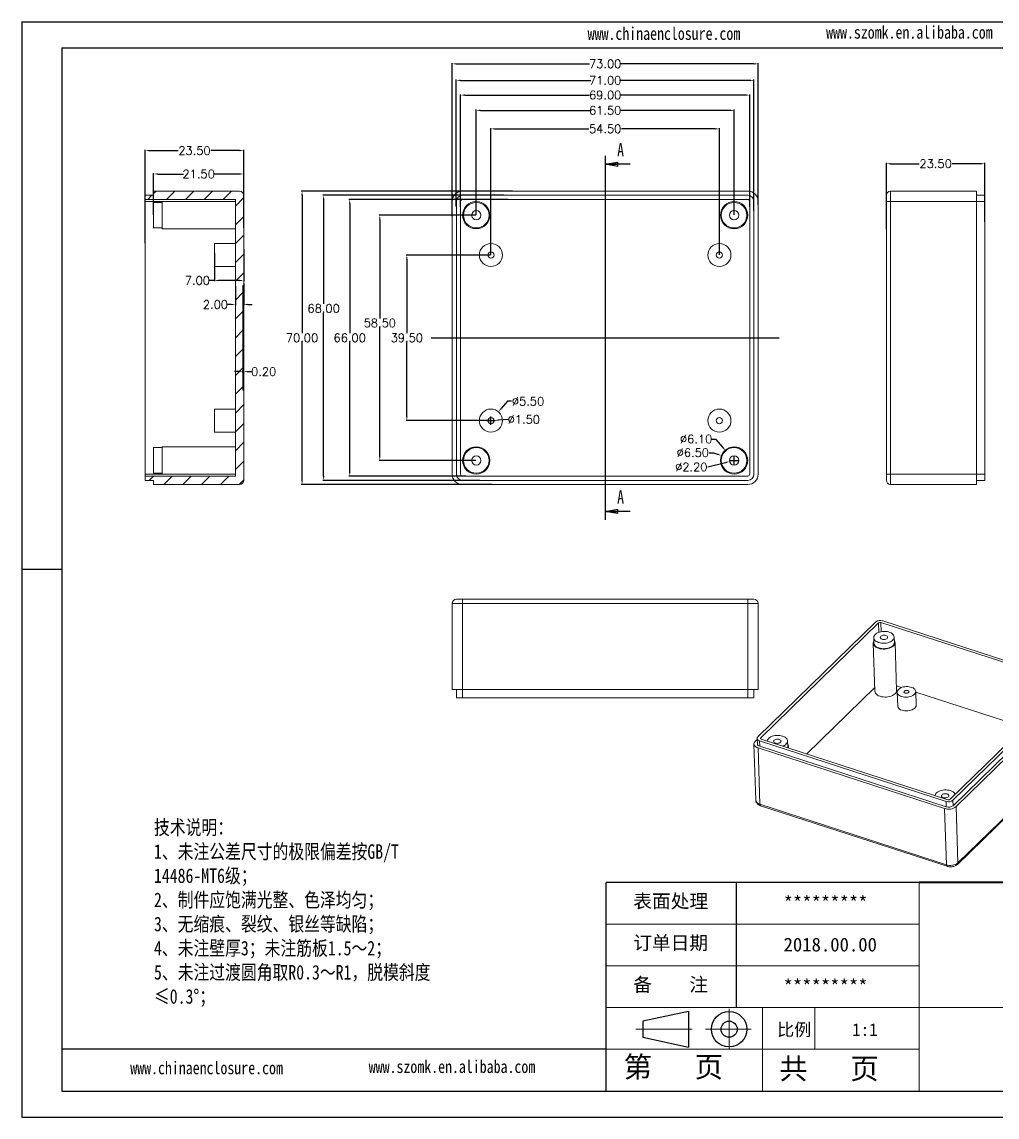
# Model space of a CAD drawing. Header units: inches. Extents: x 3379 to 4150, y 1114 to 1376.
# Drawn here: x 3379.1 to 3611.7, y 1114.4 to 1375.7 of the extents above; entities that cross this region are included whole.
import ezdxf

# ---------------------------------------------------------------- set-up
doc = ezdxf.new("R2010")
doc.units = ezdxf.units.IN
doc.header["$LTSCALE"] = 15
doc.linetypes.add('CENTER2', pattern=[28.575, 19.05, -3.175, 3.175, -3.175])
doc.linetypes.add('PHANTOM', pattern=[12.7, 6.35, -1.27, 1.27, -1.27, 1.27, -1.27])
doc.layers.add('文字', color=81, linetype='Continuous')
for name, color, linetype, lineweight in [('粗实线', 7, 'Continuous', 30), ('细实线', 3, 'Continuous', 9), ('细点划线', 2, 'CENTER2', 9)]:
    doc.layers.add(name, color=color, linetype=linetype, lineweight=lineweight)
doc.styles.add('SLDTEXTSTYLE0', font='TXT', dxfattribs={"width": 0.75})
doc.styles.get("Standard").update_dxf_attribs({"font": 'txt', "bigfont": 'gbcbig.shx'})
doc.styles.add('宋体', font='', dxfattribs={"width": 0.8, "height": 3.5})
doc.styles.get('宋体').set_extended_font_data('SimSun')
doc.dimstyles.new('2.5', dxfattribs={"dimtxt": 2, "dimasz": 1, "dimexe": 0.18, "dimexo": 0.0625, "dimgap": 0.09, "dimtad": 0, "dimtih": 1, "dimtoh": 1, "dimzin": 0, "dimdsep": 46, "dimtxsty": 'Standard', "dimcen": 1, "dimadec": 0, "dimazin": 2, "dimtfac": 1, "dimtofl": 0, "dimtmove": 0, "dimatfit": 3, "dimfxl": 1, "dimtolj": 1, "dimtzin": 0, "dimarcsym": 0})

# ---------------------------------------------------------------- blocks, each defined once
blk = doc.blocks.new('_CLOSED')
at = {"color": 0, "linetype": 'ByBlock', "lineweight": -2}
for p, q in [((-1, 0.166667), (0, 0)), ((-1, 0.166667), (-1, -0.166667)), ((0, 0), (-1, -0.166667)), ((0, 0), (-1, 0))]:
    blk.add_line(p, q, dxfattribs=at)
blk = doc.blocks.new('*D380')
at = {"color": 0, "lineweight": -2}
for p, q in [((3490.93, 1320.11), (3490.93, 1350.33)), ((3491.93, 1350.15), (3514.26, 1350.15)), ((3544.43, 1350.15), (3522.11, 1350.15)), ((3545.43, 1320.11), (3545.43, 1350.33))]:
    blk.add_line(p, q, dxfattribs=at)
at = {"color": 0}
for points in [[(3491.93, 1350.31), (3491.93, 1349.98), (3490.93, 1350.15)], [(3544.43, 1350.31), (3544.43, 1349.98), (3545.43, 1350.15)]]:
    blk.add_solid(points, dxfattribs=at)
at = {"layer": 'Defpoints', "color": 0}
for p in [(3545.43, 1350.15), (3490.93, 1320.05), (3545.43, 1320.05)]:
    blk.add_point(p, dxfattribs=at)
at = {"color": 0, "insert": (3518.18, 1350.15), "char_height": 2, "attachment_point": 5}
blk.add_mtext('\\A1;54.50', dxfattribs=at)
blk = doc.blocks.new('*D381')
at = {"color": 0, "lineweight": -2}
for p, q in [((3487.43, 1329.61), (3487.43, 1354.74)), ((3488.43, 1354.56), (3514.59, 1354.56)), ((3547.93, 1354.56), (3521.77, 1354.56)), ((3548.93, 1329.61), (3548.93, 1354.74))]:
    blk.add_line(p, q, dxfattribs=at)
at = {"color": 0}
for points in [[(3488.43, 1354.73), (3488.43, 1354.4), (3487.43, 1354.56)], [(3547.93, 1354.73), (3547.93, 1354.4), (3548.93, 1354.56)]]:
    blk.add_solid(points, dxfattribs=at)
at = {"layer": 'Defpoints', "color": 0}
for p in [(3487.43, 1354.56), (3487.43, 1329.55), (3548.93, 1329.55)]:
    blk.add_point(p, dxfattribs=at)
at = {"color": 0, "insert": (3518.18, 1354.56), "char_height": 2, "attachment_point": 5}
blk.add_mtext('\\A1;61.50', dxfattribs=at)
blk = doc.blocks.new('*D382')
at = {"color": 0, "lineweight": -2}
for p, q in [((3483.68, 1331.53), (3483.68, 1358.38)), ((3484.68, 1358.2), (3514.43, 1358.2)), ((3551.68, 1358.2), (3521.94, 1358.2)), ((3552.68, 1331.53), (3552.68, 1358.38))]:
    blk.add_line(p, q, dxfattribs=at)
at = {"color": 0}
for points in [[(3484.68, 1358.37), (3484.68, 1358.04), (3483.68, 1358.2)], [(3551.68, 1358.37), (3551.68, 1358.04), (3552.68, 1358.2)]]:
    blk.add_solid(points, dxfattribs=at)
at = {"layer": 'Defpoints', "color": 0}
for p in [(3552.68, 1358.2), (3483.68, 1331.47), (3552.68, 1331.47)]:
    blk.add_point(p, dxfattribs=at)
at = {"color": 0, "insert": (3518.18, 1358.2), "char_height": 2, "attachment_point": 5}
blk.add_mtext('\\A1;69.00', dxfattribs=at)
blk = doc.blocks.new('*D383')
at = {"color": 0, "lineweight": -2}
for p, q in [((3482.68, 1331.61), (3482.68, 1361.9)), ((3483.68, 1361.72), (3514.76, 1361.72)), ((3552.68, 1361.72), (3521.61, 1361.72)), ((3553.68, 1330.58), (3553.68, 1361.9))]:
    blk.add_line(p, q, dxfattribs=at)
at = {"color": 0}
for points in [[(3483.68, 1361.89), (3483.68, 1361.56), (3482.68, 1361.72)], [(3552.68, 1361.89), (3552.68, 1361.56), (3553.68, 1361.72)]]:
    blk.add_solid(points, dxfattribs=at)
at = {"layer": 'Defpoints', "color": 0}
for p in [(3553.68, 1361.72), (3482.68, 1331.54), (3553.68, 1330.51)]:
    blk.add_point(p, dxfattribs=at)
at = {"color": 0, "insert": (3518.18, 1361.72), "char_height": 2, "attachment_point": 5}
blk.add_mtext('\\A1;71.00', dxfattribs=at)
blk = doc.blocks.new('*D384')
at = {"color": 0, "lineweight": -2}
for p, q in [((3481.68, 1329.34), (3481.68, 1365.84)), ((3482.68, 1365.66), (3514.43, 1365.66)), ((3553.68, 1365.66), (3521.94, 1365.66)), ((3554.68, 1332.06), (3554.68, 1365.84))]:
    blk.add_line(p, q, dxfattribs=at)
at = {"color": 0}
for points in [[(3482.68, 1365.82), (3482.68, 1365.49), (3481.68, 1365.66)], [(3553.68, 1365.82), (3553.68, 1365.49), (3554.68, 1365.66)]]:
    blk.add_solid(points, dxfattribs=at)
at = {"layer": 'Defpoints', "color": 0}
for p in [(3481.68, 1365.66), (3554.68, 1332), (3481.68, 1329.28)]:
    blk.add_point(p, dxfattribs=at)
at = {"color": 0, "insert": (3518.18, 1365.66), "char_height": 2, "attachment_point": 5}
blk.add_mtext('\\A1;73.00', dxfattribs=at)
blk = doc.blocks.new('*D385')
at = {"color": 0, "lineweight": -2}
for p, q in [((3490.87, 1320.05), (3470.69, 1320.05)), ((3470.87, 1319.05), (3470.87, 1301.39)), ((3470.87, 1281.55), (3470.87, 1299.21)), ((3490.87, 1280.55), (3470.69, 1280.55))]:
    blk.add_line(p, q, dxfattribs=at)
at = {"color": 0}
for points in [[(3470.7, 1319.05), (3471.04, 1319.05), (3470.87, 1320.05)], [(3470.7, 1281.55), (3471.04, 1281.55), (3470.87, 1280.55)]]:
    blk.add_solid(points, dxfattribs=at)
at = {"layer": 'Defpoints', "color": 0}
for p in [(3470.87, 1320.05), (3490.93, 1320.05), (3490.93, 1280.55)]:
    blk.add_point(p, dxfattribs=at)
at = {"color": 0, "insert": (3470.87, 1300.3), "char_height": 2, "attachment_point": 5}
blk.add_mtext('\\A1;39.50', dxfattribs=at)
blk = doc.blocks.new('*D386')
at = {"color": 0, "lineweight": -2}
for p, q in [((3487.37, 1329.55), (3464.25, 1329.55)), ((3464.43, 1328.55), (3464.43, 1304.94)), ((3464.43, 1272.05), (3464.43, 1302.76)), ((3487.37, 1271.05), (3464.25, 1271.05))]:
    blk.add_line(p, q, dxfattribs=at)
at = {"color": 0}
for points in [[(3464.26, 1328.55), (3464.6, 1328.55), (3464.43, 1329.55)], [(3464.26, 1272.05), (3464.6, 1272.05), (3464.43, 1271.05)]]:
    blk.add_solid(points, dxfattribs=at)
at = {"layer": 'Defpoints', "color": 0}
for p in [(3487.43, 1329.55), (3464.43, 1271.05), (3487.43, 1271.05)]:
    blk.add_point(p, dxfattribs=at)
at = {"color": 0, "insert": (3464.43, 1303.85), "char_height": 2, "attachment_point": 5}
blk.add_mtext('\\A1;58.50', dxfattribs=at)
blk = doc.blocks.new('*D387')
at = {"color": 0, "lineweight": -2}
for p, q in [((3495.01, 1333.3), (3457.07, 1333.3)), ((3457.25, 1332.3), (3457.25, 1301.39)), ((3457.25, 1268.3), (3457.25, 1299.21)), ((3484.94, 1267.3), (3457.07, 1267.3))]:
    blk.add_line(p, q, dxfattribs=at)
at = {"color": 0}
for points in [[(3457.08, 1332.3), (3457.41, 1332.3), (3457.25, 1333.3)], [(3457.08, 1268.3), (3457.41, 1268.3), (3457.25, 1267.3)]]:
    blk.add_solid(points, dxfattribs=at)
at = {"layer": 'Defpoints', "color": 0}
for p in [(3495.07, 1333.3), (3457.25, 1267.3), (3485, 1267.3)]:
    blk.add_point(p, dxfattribs=at)
at = {"color": 0, "insert": (3457.25, 1300.3), "char_height": 2, "attachment_point": 5}
blk.add_mtext('\\A1;66.00', dxfattribs=at)
blk = doc.blocks.new('*D388')
at = {"color": 0, "lineweight": -2}
for p, q in [((3494.05, 1334.3), (3450.85, 1334.3)), ((3451.03, 1333.3), (3451.03, 1308.39)), ((3451.03, 1267.3), (3451.03, 1306.21)), ((3488.28, 1266.3), (3450.85, 1266.3))]:
    blk.add_line(p, q, dxfattribs=at)
at = {"color": 0}
for points in [[(3450.86, 1333.3), (3451.2, 1333.3), (3451.03, 1334.3)], [(3450.86, 1267.3), (3451.2, 1267.3), (3451.03, 1266.3)]]:
    blk.add_solid(points, dxfattribs=at)
at = {"layer": 'Defpoints', "color": 0}
for p in [(3494.11, 1334.3), (3451.03, 1266.3), (3488.34, 1266.3)]:
    blk.add_point(p, dxfattribs=at)
at = {"color": 0, "insert": (3451.03, 1307.3), "char_height": 2, "attachment_point": 5}
blk.add_mtext('\\A1;68.00', dxfattribs=at)
blk = doc.blocks.new('*D389')
at = {"color": 0, "lineweight": -2}
for p, q in [((3496.05, 1335.3), (3445.69, 1335.3)), ((3445.87, 1334.3), (3445.87, 1301.39)), ((3445.87, 1266.3), (3445.87, 1299.21)), ((3491.19, 1265.3), (3445.69, 1265.3))]:
    blk.add_line(p, q, dxfattribs=at)
at = {"color": 0}
for points in [[(3445.7, 1334.3), (3446.04, 1334.3), (3445.87, 1335.3)], [(3445.7, 1266.3), (3446.04, 1266.3), (3445.87, 1265.3)]]:
    blk.add_solid(points, dxfattribs=at)
at = {"layer": 'Defpoints', "color": 0}
for p in [(3496.11, 1335.3), (3445.87, 1265.3), (3491.26, 1265.3)]:
    blk.add_point(p, dxfattribs=at)
at = {"color": 0, "insert": (3445.87, 1300.3), "char_height": 2, "attachment_point": 5}
blk.add_mtext('\\A1;70.00', dxfattribs=at)
blk = doc.blocks.new('*D390')
at = {"color": 0, "lineweight": -2}
for p, q in [((3585.26, 1326.21), (3585.26, 1342.01)), ((3586.26, 1341.83), (3593.08, 1341.83)), ((3607.76, 1341.83), (3600.93, 1341.83)), ((3608.76, 1327.95), (3608.76, 1342.01))]:
    blk.add_line(p, q, dxfattribs=at)
at = {"color": 0}
for points in [[(3586.26, 1341.99), (3586.26, 1341.66), (3585.26, 1341.83)], [(3607.76, 1341.99), (3607.76, 1341.66), (3608.76, 1341.83)]]:
    blk.add_solid(points, dxfattribs=at)
at = {"layer": 'Defpoints', "color": 0}
for p in [(3608.76, 1341.83), (3608.76, 1327.89), (3585.26, 1326.15)]:
    blk.add_point(p, dxfattribs=at)
at = {"color": 0, "insert": (3597.01, 1341.83), "char_height": 2, "attachment_point": 5}
blk.add_mtext('\\A1;23.50', dxfattribs=at)
blk = doc.blocks.new('*D391')
at = {"color": 0, "lineweight": -2}
for p, q in [((3494.87, 1285.16), (3493.37, 1283.4)), ((3495.87, 1285.16), (3494.87, 1285.16)), ((3489.93, 1280.55), (3491.93, 1280.55)), ((3490.93, 1279.55), (3490.93, 1281.55))]:
    blk.add_line(p, q, dxfattribs=at)
at = {"color": 0}
blk.add_solid([(3493.24, 1283.51), (3493.49, 1283.29), (3492.72, 1282.64)], dxfattribs=at)
at = {"layer": 'Defpoints', "color": 0}
for p in [(3492.72, 1282.64), (3489.15, 1278.46)]:
    blk.add_point(p, dxfattribs=at)
at = {"color": 0, "insert": (3499.79, 1285.16), "char_height": 2, "attachment_point": 5}
blk.add_mtext('\\A1;∅5.50', dxfattribs=at)
blk = doc.blocks.new('*D392')
at = {"color": 0, "lineweight": -2}
for p, q in [((3489.93, 1280.55), (3491.93, 1280.55)), ((3490.93, 1279.55), (3490.93, 1281.55)), ((3495.19, 1280.82), (3492.68, 1280.66))]:
    blk.add_line(p, q, dxfattribs=at)
at = {"color": 0}
blk.add_solid([(3492.67, 1280.82), (3492.69, 1280.49), (3491.68, 1280.6)], dxfattribs=at)
at = {"layer": 'Defpoints', "color": 0}
for p in [(3490.19, 1280.5), (3491.68, 1280.6)]:
    blk.add_point(p, dxfattribs=at)
at = {"color": 0, "insert": (3498.78, 1280.82), "char_height": 2, "attachment_point": 5}
blk.add_mtext('\\A1;∅1.50', dxfattribs=at)
blk = doc.blocks.new('*D393')
at = {"color": 0, "lineweight": -2}
for p, q in [((3543.02, 1272.9), (3544.02, 1272.9)), ((3544.02, 1272.9), (3544.96, 1272.55)), ((3547.93, 1271.05), (3549.93, 1271.05)), ((3548.93, 1270.05), (3548.93, 1272.05))]:
    blk.add_line(p, q, dxfattribs=at)
at = {"color": 0}
blk.add_solid([(3545.02, 1272.71), (3544.9, 1272.39), (3545.89, 1272.2)], dxfattribs=at)
at = {"layer": 'Defpoints', "color": 0}
for p in [(3545.89, 1272.2), (3551.98, 1269.9)]:
    blk.add_point(p, dxfattribs=at)
at = {"color": 0, "insert": (3539.1, 1272.9), "char_height": 2, "attachment_point": 5}
blk.add_mtext('\\A1;∅6.50', dxfattribs=at)
blk = doc.blocks.new('*D394')
at = {"color": 0, "lineweight": -2}
for p, q in [((3543.48, 1276.16), (3544.48, 1276.16)), ((3544.48, 1276.16), (3546.27, 1274.1)), ((3547.93, 1271.05), (3549.93, 1271.05)), ((3548.93, 1270.05), (3548.93, 1272.05))]:
    blk.add_line(p, q, dxfattribs=at)
at = {"color": 0}
blk.add_solid([(3546.4, 1274.21), (3546.15, 1273.99), (3546.93, 1273.35)], dxfattribs=at)
at = {"layer": 'Defpoints', "color": 0}
for p in [(3546.93, 1273.35), (3550.94, 1268.75)]:
    blk.add_point(p, dxfattribs=at)
at = {"color": 0, "insert": (3539.89, 1276.16), "char_height": 2, "attachment_point": 5}
blk.add_mtext('\\A1;∅6.10', dxfattribs=at)
blk = doc.blocks.new('*D395')
at = {"color": 0, "lineweight": -2}
for p, q in [((3542.65, 1269.49), (3546.9, 1270.54)), ((3547.93, 1271.05), (3549.93, 1271.05)), ((3548.93, 1270.05), (3548.93, 1272.05))]:
    blk.add_line(p, q, dxfattribs=at)
at = {"color": 0}
blk.add_solid([(3546.86, 1270.71), (3546.94, 1270.38), (3547.87, 1270.78)], dxfattribs=at)
at = {"layer": 'Defpoints', "color": 0}
for p in [(3547.87, 1270.78), (3550, 1271.31)]:
    blk.add_point(p, dxfattribs=at)
at = {"color": 0, "insert": (3538.72, 1269.49), "char_height": 2, "attachment_point": 5}
blk.add_mtext('\\A1;∅2.20', dxfattribs=at)
blk = doc.blocks.new('*D404')
at = {"color": 0, "lineweight": -2}
for p, q in [((3424.97, 1320.49), (3424.97, 1313.79)), ((3431.97, 1321.33), (3431.97, 1313.79)), ((3424.97, 1313.97), (3423.66, 1313.97)), ((3430.97, 1313.97), (3425.97, 1313.97))]:
    blk.add_line(p, q, dxfattribs=at)
at = {"color": 0}
for points in [[(3425.97, 1314.14), (3425.97, 1313.8), (3424.97, 1313.97)], [(3430.97, 1314.14), (3430.97, 1313.8), (3431.97, 1313.97)]]:
    blk.add_solid(points, dxfattribs=at)
at = {"layer": 'Defpoints', "color": 0}
for p in [(3424.97, 1320.55), (3431.97, 1321.39), (3424.97, 1313.97)]:
    blk.add_point(p, dxfattribs=at)
at = {"color": 0, "insert": (3420.91, 1313.97), "char_height": 2, "attachment_point": 5}
blk.add_mtext('\\A1;7.00', dxfattribs=at)
blk = doc.blocks.new('*D405')
at = {"color": 0, "lineweight": -2}
for p, q in [((3410.47, 1329.61), (3410.47, 1339.56)), ((3411.47, 1339.38), (3417.63, 1339.38)), ((3430.97, 1339.38), (3424.81, 1339.38)), ((3431.97, 1331.19), (3431.97, 1339.56))]:
    blk.add_line(p, q, dxfattribs=at)
at = {"color": 0}
for points in [[(3411.47, 1339.54), (3411.47, 1339.21), (3410.47, 1339.38)], [(3430.97, 1339.54), (3430.97, 1339.21), (3431.97, 1339.38)]]:
    blk.add_solid(points, dxfattribs=at)
at = {"layer": 'Defpoints', "color": 0}
for p in [(3431.97, 1339.38), (3431.97, 1331.13), (3410.47, 1329.55)]:
    blk.add_point(p, dxfattribs=at)
at = {"color": 0, "insert": (3421.22, 1339.38), "char_height": 2, "attachment_point": 5}
blk.add_mtext('\\A1;21.50', dxfattribs=at)
blk = doc.blocks.new('*D406')
at = {"color": 0, "lineweight": -2}
for p, q in [((3408.47, 1322.91), (3408.47, 1345.14)), ((3409.47, 1344.96), (3416.3, 1344.96)), ((3430.97, 1344.96), (3424.15, 1344.96)), ((3431.97, 1326.5), (3431.97, 1345.14))]:
    blk.add_line(p, q, dxfattribs=at)
at = {"color": 0}
for points in [[(3409.47, 1345.13), (3409.47, 1344.8), (3408.47, 1344.96)], [(3430.97, 1345.13), (3430.97, 1344.8), (3431.97, 1344.96)]]:
    blk.add_solid(points, dxfattribs=at)
at = {"layer": 'Defpoints', "color": 0}
for p in [(3431.97, 1344.96), (3431.97, 1326.44), (3408.47, 1322.85)]:
    blk.add_point(p, dxfattribs=at)
at = {"color": 0, "insert": (3420.22, 1344.96), "char_height": 2, "attachment_point": 5}
blk.add_mtext('\\A1;23.50', dxfattribs=at)
blk = doc.blocks.new('*D407')
at = {"color": 0, "lineweight": -2}
for p, q in [((3430.77, 1292.23), (3429.77, 1292.23)), ((3431.77, 1292.03), (3431.77, 1292.41)), ((3431.97, 1292.03), (3431.97, 1292.41)), ((3432.97, 1292.23), (3433.97, 1292.23))]:
    blk.add_line(p, q, dxfattribs=at)
at = {"color": 0}
for points in [[(3430.77, 1292.39), (3430.77, 1292.06), (3431.77, 1292.23)], [(3432.97, 1292.39), (3432.97, 1292.06), (3431.97, 1292.23)]]:
    blk.add_solid(points, dxfattribs=at)
at = {"layer": 'Defpoints', "color": 0}
for p in [(3431.77, 1291.97), (3431.97, 1292.23), (3431.97, 1291.97)]:
    blk.add_point(p, dxfattribs=at)
at = {"color": 0, "insert": (3436.73, 1292.23), "char_height": 2, "attachment_point": 5}
blk.add_mtext('\\A1;0.20', dxfattribs=at)
blk = doc.blocks.new('*D408')
at = {"color": 0, "lineweight": -2}
for p, q in [((3429.97, 1312.64), (3429.97, 1308.07)), ((3431.97, 1313.25), (3431.97, 1308.07)), ((3428.97, 1308.25), (3427.97, 1308.25)), ((3432.97, 1308.25), (3433.97, 1308.25))]:
    blk.add_line(p, q, dxfattribs=at)
at = {"color": 0}
for points in [[(3428.97, 1308.42), (3428.97, 1308.08), (3429.97, 1308.25)], [(3432.97, 1308.42), (3432.97, 1308.08), (3431.97, 1308.25)]]:
    blk.add_solid(points, dxfattribs=at)
at = {"layer": 'Defpoints', "color": 0}
for p in [(3429.97, 1312.7), (3431.97, 1313.31), (3429.97, 1308.25)]:
    blk.add_point(p, dxfattribs=at)
at = {"color": 0, "insert": (3425.22, 1308.25), "char_height": 2, "attachment_point": 5}
blk.add_mtext('\\A1;2.00', dxfattribs=at)

msp = doc.modelspace()

# ---------------------------------------------------------------- hatches: boundary and pattern name
at = {"linetype": 'Continuous', "lineweight": 0}
h = msp.add_hatch(dxfattribs=at)
h.set_pattern_fill('ANSI31', color=4, style=0)
h.set_pattern_definition([(45, (-25.6, 0), (-2.245064, 2.245064), [])])
edge = h.paths.add_edge_path(flags=0)
edge.add_line((3408.475, 1333.299), (3429.975, 1333.299))
edge.add_line((3429.975, 1333.299), (3429.975, 1267.299))
edge.add_line((3429.975, 1267.299), (3408.475, 1267.299))
edge.add_line((3408.475, 1267.299), (3408.475, 1266.299))
edge.add_line((3408.475, 1266.299), (3410.475, 1266.299))
edge.add_line((3410.475, 1266.299), (3410.475, 1265.299))
edge.add_line((3410.475, 1265.299), (3430.975, 1265.299))
edge.add_arc((3430.975, 1266.299), 1, 270, 360)
edge.add_line((3431.975, 1266.299), (3431.975, 1287.799))
edge.add_line((3431.975, 1287.799), (3431.775, 1287.799))
edge.add_line((3431.775, 1287.799), (3431.775, 1312.799))
edge.add_line((3431.775, 1312.799), (3431.975, 1312.799))
edge.add_line((3431.975, 1312.799), (3431.975, 1334.299))
edge.add_arc((3430.975, 1334.299), 1, 0, 90)
edge.add_line((3430.975, 1335.299), (3410.475, 1335.299))
edge.add_line((3410.475, 1335.299), (3410.475, 1334.299))
edge.add_line((3410.475, 1334.299), (3408.475, 1334.299))
edge.add_line((3408.475, 1334.299), (3408.475, 1333.299))

# ---------------------------------------------------------------- linework, layer by layer
for p, q in [((3379.052, 1375.665), (3748.567, 1375.665)), ((3379.052, 1375.665), (3379.052, 1114.391)), ((3388.613, 1369.444), (3742.347, 1369.444)), ((3388.613, 1369.444), (3388.613, 1120.612)), ((3388.613, 1245.028), (3379.052, 1245.028)), ((3379.052, 1235.351), (3379.052, 1114.391)), ((3593.047, 1170.379), (3518.398, 1170.379)), ((3518.398, 1120.612), (3518.398, 1170.379)), ((3549.502, 1140.519), (3549.502, 1170.379)), ((3518.398, 1130.565), (3388.613, 1130.565)), ((3388.613, 1120.612), (3742.347, 1120.612)), ((3379.052, 1114.391), (3748.567, 1114.391)), ((3379.052, 1114.391), (3550.124, 1114.391))]:
    msp.add_line(p, q)
at = {"color": 1, "linetype": 'PHANTOM', "lineweight": 30}
for p, q in [((3518.185, 1343.699), (3518.185, 1256.899)), ((3476.685, 1300.299), (3559.685, 1300.299))]:
    msp.add_line(p, q, dxfattribs=at)
at = {"color": 7, "linetype": 'Continuous', "lineweight": 30}
for p, q in [((3524.185, 1341.699), (3518.185, 1341.699)), ((3524.185, 1258.899), (3518.185, 1258.899))]:
    msp.add_line(p, q, dxfattribs=at)
at = {"color": 7, "linetype": 'Continuous', "lineweight": 15}
for p, q in [((3410.475, 1335.299), (3410.475, 1334.299)), ((3430.975, 1335.299), (3410.475, 1335.299)), ((3552.185, 1335.299), (3484.185, 1335.299)), ((3586.257, 1335.299), (3586.257, 1332.799)), ((3586.257, 1335.299), (3606.757, 1335.299)), ((3606.757, 1335.299), (3606.757, 1332.799)), ((3408.475, 1333.299), (3408.475, 1334.299)), ((3410.475, 1334.299), (3408.475, 1334.299)), ((3429.975, 1333.299), (3408.475, 1333.299)), ((3408.475, 1333.299), (3408.475, 1332.799)), ((3408.475, 1332.799), (3429.975, 1332.799)), ((3408.475, 1332.799), (3408.475, 1267.799)), ((3412.475, 1332.599), (3410.475, 1332.599)), ((3410.475, 1329.549), (3410.475, 1332.599)), ((3429.975, 1332.799), (3412.475, 1332.799)), ((3412.475, 1329.549), (3412.475, 1332.799)), ((3429.975, 1333.299), (3429.975, 1267.299)), ((3431.975, 1334.299), (3431.975, 1312.799)), ((3481.685, 1332.799), (3481.685, 1267.799)), ((3482.685, 1332.799), (3482.685, 1267.799)), ((3483.685, 1332.799), (3483.685, 1267.799)), ((3552.185, 1334.299), (3484.185, 1334.299)), ((3552.185, 1333.299), (3484.185, 1333.299)), ((3552.685, 1267.799), (3552.685, 1332.799)), ((3553.685, 1267.799), (3553.685, 1332.799)), ((3554.685, 1267.799), (3554.685, 1332.799)), ((3585.257, 1332.799), (3585.257, 1334.299)), ((3585.257, 1267.799), (3585.257, 1332.799)), ((3586.257, 1332.799), (3585.257, 1332.799)), ((3586.257, 1332.799), (3586.257, 1267.799)), ((3606.757, 1332.799), (3586.257, 1332.799)), ((3608.757, 1334.299), (3606.757, 1334.299)), ((3606.757, 1332.799), (3606.757, 1267.799)), ((3608.757, 1332.799), (3606.757, 1332.799)), ((3608.757, 1334.299), (3608.757, 1332.799)), ((3608.757, 1332.799), (3608.757, 1267.799)), ((3410.475, 1326.499), (3410.475, 1329.549)), ((3412.475, 1326.299), (3412.475, 1329.549)), ((3410.475, 1326.499), (3412.475, 1326.499)), ((3412.475, 1326.299), (3429.975, 1326.299)), ((3429.975, 1322.799), (3424.975, 1322.799)), ((3424.975, 1320.049), (3424.975, 1322.799)), ((3424.975, 1317.299), (3424.975, 1320.049)), ((3424.975, 1317.299), (3429.975, 1317.299)), ((3431.775, 1312.799), (3431.975, 1312.799)), ((3431.775, 1287.799), (3431.775, 1312.799)), ((3431.975, 1287.799), (3431.975, 1312.799)), ((3431.975, 1287.799), (3431.775, 1287.799)), ((3431.975, 1287.799), (3431.975, 1266.299)), ((3429.975, 1283.299), (3424.975, 1283.299)), ((3424.975, 1283.299), (3424.975, 1280.549)), ((3424.975, 1280.549), (3424.975, 1277.799)), ((3424.975, 1277.799), (3429.975, 1277.799)), ((3412.475, 1274.099), (3410.475, 1274.099)), ((3410.475, 1274.099), (3410.475, 1271.049)), ((3429.975, 1274.299), (3412.475, 1274.299)), ((3412.475, 1274.299), (3412.475, 1271.049)), ((3410.475, 1271.049), (3410.475, 1267.999)), ((3412.475, 1271.049), (3412.475, 1267.799)), ((3429.975, 1267.799), (3408.475, 1267.799)), ((3408.475, 1267.799), (3408.475, 1267.299)), ((3408.475, 1266.299), (3408.475, 1267.299)), ((3408.475, 1267.299), (3429.975, 1267.299)), ((3410.475, 1267.999), (3412.475, 1267.999)), ((3412.475, 1267.799), (3429.975, 1267.799)), ((3484.185, 1267.299), (3552.185, 1267.299)), ((3585.257, 1266.299), (3585.257, 1267.799)), ((3586.257, 1267.799), (3585.257, 1267.799)), ((3586.257, 1267.799), (3586.257, 1265.299)), ((3586.257, 1267.799), (3606.757, 1267.799)), ((3606.757, 1267.799), (3606.757, 1265.299)), ((3608.757, 1267.799), (3606.757, 1267.799)), ((3608.757, 1267.799), (3608.757, 1266.299)), ((3408.475, 1266.299), (3410.475, 1266.299)), ((3410.475, 1266.299), (3410.475, 1265.299)), ((3410.475, 1265.299), (3430.975, 1265.299)), ((3484.185, 1266.299), (3552.185, 1266.299)), ((3484.185, 1265.299), (3552.185, 1265.299)), ((3606.757, 1265.299), (3586.257, 1265.299)), ((3608.757, 1266.299), (3606.757, 1266.299)), ((3484.185, 1236.934), (3481.685, 1236.934)), ((3481.685, 1216.434), (3481.685, 1236.934)), ((3482.685, 1237.934), (3484.185, 1237.934)), ((3484.185, 1236.934), (3484.185, 1237.934)), ((3484.185, 1237.934), (3552.185, 1237.934)), ((3552.185, 1236.934), (3484.185, 1236.934)), ((3484.185, 1236.934), (3484.185, 1216.434)), ((3552.185, 1236.934), (3552.185, 1237.934)), ((3552.185, 1237.934), (3553.685, 1237.934)), ((3554.685, 1236.934), (3552.185, 1236.934)), ((3552.185, 1216.434), (3552.185, 1236.934)), ((3554.685, 1236.934), (3554.685, 1216.434)), ((3582.731, 1232.525), (3554.61, 1205.104)), ((3583.416, 1232.303), (3555.295, 1204.881)), ((3628.455, 1217.94), (3583.965, 1232.393)), ((3628.868, 1218.343), (3584.378, 1232.796)), ((3582.244, 1228.767), (3582.289, 1227.459)), ((3587.166, 1227.625), (3587.122, 1228.933)), ((3582.129, 1227.453), (3582.519, 1216.005)), ((3587.716, 1216.182), (3587.326, 1227.63)), ((3600.469, 1190.205), (3628.59, 1217.627)), ((3484.185, 1216.434), (3481.685, 1216.434)), ((3482.685, 1214.434), (3482.685, 1216.434)), ((3552.185, 1216.434), (3484.185, 1216.434)), ((3484.185, 1214.434), (3484.185, 1216.434)), ((3554.685, 1216.434), (3552.185, 1216.434)), ((3552.185, 1214.434), (3552.185, 1216.434)), ((3553.685, 1214.434), (3553.685, 1216.434)), ((3582.489, 1216.868), (3566.266, 1201.048)), ((3587.678, 1217.278), (3588.888, 1216.884)), ((3587.862, 1215.766), (3587.973, 1212.495)), ((3592.371, 1212.645), (3592.259, 1215.915)), ((3592.264, 1215.788), (3615.925, 1208.101)), ((3601.154, 1189.983), (3629.275, 1217.404)), ((3601.198, 1188.675), (3629.319, 1216.096)), ((3601.883, 1188.452), (3630.004, 1215.874)), ((3484.185, 1214.434), (3482.685, 1214.434)), ((3552.185, 1214.434), (3484.185, 1214.434)), ((3553.685, 1214.434), (3552.185, 1214.434)), ((3554.446, 1204.482), (3553.971, 1204.018)), ((3554.438, 1204.729), (3554.482, 1203.421)), ((3555.43, 1204.569), (3599.92, 1190.115)), ((3553.683, 1203.394), (3554.139, 1189.983)), ((3554.648, 1202.454), (3599.138, 1188)), ((3554.648, 1202.454), (3555.104, 1189.043)), ((3555.017, 1204.165), (3599.507, 1189.712)), ((3555.017, 1204.165), (3555.061, 1202.857)), ((3555.061, 1202.857), (3599.551, 1188.403)), ((3561.733, 1202.824), (3561.689, 1204.133)), ((3561.906, 1202.465), (3561.893, 1202.83)), ((3602.213, 1174.691), (3630.334, 1202.113)), ((3602.339, 1175.042), (3630.46, 1202.463)), ((3555.104, 1189.043), (3599.594, 1174.59)), ((3599.507, 1189.712), (3599.551, 1188.403)), ((3601.154, 1189.983), (3601.198, 1188.675)), ((3555.271, 1188.686), (3599.761, 1174.232)), ((3599.594, 1174.59), (3599.138, 1188)), ((3601.883, 1188.452), (3602.339, 1175.042))]:
    msp.add_line(p, q, dxfattribs=at)
at = {"color": 8, "linetype": 'Continuous', "lineweight": 15}
for p, q in [((3583.416, 1232.303), (3583.492, 1230.048)), ((3584.04, 1230.189), (3583.965, 1232.393)), ((3555.303, 1204.636), (3555.295, 1204.881))]:
    msp.add_line(p, q, dxfattribs=at)
at = {"color": 7, "linetype": 'Continuous', "lineweight": 15, "flags": 128}
for points in [[(3583.422, 1227.62), (3583.118, 1227.738), (3582.851, 1227.882), (3582.626, 1228.049), (3582.45, 1228.234), (3582.327, 1228.434), (3582.258, 1228.644), (3582.246, 1228.858), (3582.292, 1229.072), (3582.393, 1229.282), (3582.549, 1229.481), (3582.754, 1229.665), (3583.004, 1229.83), (3583.294, 1229.972), (3583.616, 1230.088), (3583.964, 1230.175), (3584.328, 1230.23), (3584.7, 1230.254), (3585.072, 1230.244), (3585.435, 1230.202), (3585.781, 1230.128), (3586.1, 1230.024), (3586.387, 1229.893), (3586.633, 1229.737), (3586.834, 1229.561), (3586.984, 1229.367), (3587.081, 1229.162), (3587.121, 1228.949), (3587.104, 1228.734), (3587.03, 1228.522), (3586.901, 1228.317), (3586.721, 1228.125), (3586.492, 1227.95), (3586.221, 1227.796), (3585.914, 1227.667), (3585.579, 1227.565), (3585.222, 1227.493), (3584.852, 1227.454), (3584.479, 1227.447), (3584.11, 1227.473), (3583.755, 1227.531), (3583.422, 1227.62)], [(3587.149, 1228.141), (3587.226, 1228.011), (3587.305, 1227.794), (3587.326, 1227.571), (3587.289, 1227.348), (3587.195, 1227.129), (3587.046, 1226.919), (3586.845, 1226.723), (3586.597, 1226.545), (3586.307, 1226.39), (3585.982, 1226.26), (3585.629, 1226.159), (3585.255, 1226.089), (3584.87, 1226.052), (3584.482, 1226.047), (3584.099, 1226.076), (3583.73, 1226.138), (3583.383, 1226.231)], [(3585.138, 1229.293), (3584.927, 1229.342), (3584.7, 1229.356), (3584.472, 1229.337), (3584.258, 1229.284), (3584.073, 1229.201), (3583.93, 1229.095), (3583.838, 1228.971), (3583.803, 1228.84), (3583.829, 1228.709), (3583.913, 1228.588), (3584.049, 1228.485), (3584.228, 1228.406), (3584.438, 1228.358), (3584.665, 1228.343), (3584.894, 1228.363), (3585.108, 1228.416), (3585.292, 1228.499), (3585.436, 1228.605), (3585.528, 1228.728), (3585.562, 1228.86), (3585.537, 1228.991), (3585.453, 1229.112), (3585.317, 1229.215), (3585.138, 1229.293)], [(3583.383, 1226.231), (3583.067, 1226.353), (3582.787, 1226.502), (3582.551, 1226.674), (3582.364, 1226.866), (3582.229, 1227.072), (3582.15, 1227.289), (3582.129, 1227.512), (3582.166, 1227.735), (3582.26, 1227.955), (3582.271, 1227.975)], [(3587.166, 1227.625), (3587.148, 1227.426), (3587.075, 1227.214), (3586.946, 1227.009), (3586.765, 1226.817), (3586.537, 1226.642), (3586.266, 1226.488), (3585.959, 1226.358), (3585.623, 1226.257), (3585.266, 1226.185), (3584.897, 1226.145), (3584.523, 1226.138), (3584.155, 1226.164), (3583.8, 1226.223), (3583.466, 1226.312)], [(3587.716, 1216.182), (3587.716, 1216.123), (3587.679, 1215.9), (3587.585, 1215.681), (3587.436, 1215.471), (3587.235, 1215.275), (3586.987, 1215.097), (3586.697, 1214.942), (3586.372, 1214.812), (3586.018, 1214.711), (3585.645, 1214.641), (3585.26, 1214.604), (3584.871, 1214.599), (3584.488, 1214.628), (3584.12, 1214.69), (3583.773, 1214.783)], [(3588.924, 1214.732), (3588.636, 1214.844), (3588.386, 1214.982), (3588.179, 1215.143), (3588.021, 1215.321), (3587.915, 1215.513), (3587.866, 1215.714), (3587.873, 1215.918), (3587.936, 1216.119), (3588.055, 1216.314), (3588.226, 1216.496), (3588.444, 1216.662), (3588.704, 1216.806), (3588.999, 1216.925), (3589.322, 1217.016), (3589.664, 1217.076), (3590.016, 1217.105), (3590.369, 1217.1), (3590.714, 1217.064), (3591.043, 1216.995), (3591.346, 1216.897), (3591.615, 1216.771), (3591.845, 1216.621), (3592.028, 1216.451), (3592.16, 1216.265), (3592.238, 1216.068), (3592.259, 1215.865), (3592.224, 1215.662), (3592.132, 1215.463), (3591.987, 1215.274), (3591.792, 1215.1), (3591.552, 1214.945), (3591.274, 1214.813), (3590.964, 1214.707), (3590.63, 1214.631), (3590.282, 1214.587), (3589.929, 1214.574), (3589.578, 1214.595), (3589.24, 1214.648), (3588.924, 1214.732)], [(3589.751, 1215.538), (3589.607, 1215.604), (3589.508, 1215.694), (3589.463, 1215.798), (3589.477, 1215.906), (3589.547, 1216.007), (3589.668, 1216.093), (3589.828, 1216.153), (3590.01, 1216.183), (3590.197, 1216.18), (3590.371, 1216.143), (3590.514, 1216.077), (3590.613, 1215.987), (3590.658, 1215.883), (3590.645, 1215.775), (3590.574, 1215.674), (3590.453, 1215.589), (3590.294, 1215.528), (3590.112, 1215.498), (3589.924, 1215.501), (3589.751, 1215.538)], [(3592.371, 1212.645), (3592.371, 1212.595), (3592.335, 1212.391), (3592.244, 1212.192), (3592.099, 1212.003), (3591.904, 1211.829), (3591.664, 1211.674), (3591.385, 1211.542), (3591.075, 1211.437), (3590.742, 1211.361), (3590.394, 1211.316), (3590.04, 1211.304), (3589.689, 1211.324), (3589.351, 1211.377), (3589.035, 1211.461)], [(3554.61, 1205.104), (3554.509, 1204.979), (3554.451, 1204.847), (3554.439, 1204.711), (3554.473, 1204.578), (3554.551, 1204.453), (3554.671, 1204.339), (3554.828, 1204.242), (3555.017, 1204.165)], [(3555.295, 1204.881), (3555.261, 1204.84), (3555.242, 1204.796), (3555.238, 1204.751), (3555.249, 1204.706), (3555.275, 1204.664), (3555.315, 1204.626), (3555.368, 1204.594), (3555.43, 1204.569)], [(3560.511, 1205.28), (3560.178, 1205.369), (3559.823, 1205.427), (3559.454, 1205.453), (3559.081, 1205.446), (3558.711, 1205.406), (3558.355, 1205.335), (3558.019, 1205.233), (3557.712, 1205.104), (3557.441, 1204.95), (3557.212, 1204.775), (3557.032, 1204.582), (3556.903, 1204.378), (3556.829, 1204.165), (3556.82, 1204.117)], [(3559.705, 1204.493), (3559.884, 1204.415), (3560.021, 1204.312), (3560.104, 1204.19), (3560.13, 1204.06), (3560.095, 1203.928), (3560.003, 1203.805), (3559.86, 1203.699), (3559.675, 1203.616), (3559.461, 1203.563), (3559.233, 1203.543), (3559.006, 1203.558), (3558.795, 1203.606), (3558.616, 1203.685), (3558.48, 1203.788), (3558.396, 1203.909), (3558.371, 1204.04), (3558.405, 1204.171), (3558.497, 1204.294), (3558.641, 1204.401), (3558.826, 1204.483), (3559.039, 1204.536), (3559.268, 1204.556), (3559.495, 1204.541), (3559.705, 1204.493)], [(3560.569, 1202.899), (3560.639, 1202.928), (3560.929, 1203.07), (3561.179, 1203.235), (3561.385, 1203.419), (3561.54, 1203.618), (3561.641, 1203.827), (3561.687, 1204.041), (3561.675, 1204.256), (3561.607, 1204.466), (3561.483, 1204.666), (3561.307, 1204.851), (3561.083, 1205.018), (3560.815, 1205.162), (3560.511, 1205.28)], [(3553.971, 1204.018), (3553.817, 1203.834), (3553.72, 1203.639), (3553.683, 1203.439), (3553.706, 1203.24), (3553.79, 1203.047), (3553.931, 1202.867), (3554.125, 1202.705), (3554.366, 1202.566), (3554.648, 1202.454)], [(3561.691, 1202.535), (3561.731, 1202.733), (3561.733, 1202.824)], [(3596.861, 1191.109), (3596.87, 1191.157), (3596.944, 1191.369), (3597.073, 1191.574), (3597.253, 1191.766), (3597.482, 1191.941), (3597.753, 1192.095), (3598.06, 1192.225), (3598.396, 1192.326), (3598.752, 1192.398), (3599.122, 1192.438), (3599.495, 1192.445), (3599.864, 1192.419), (3600.219, 1192.36), (3600.553, 1192.271)], [(3599.746, 1191.485), (3599.536, 1191.533), (3599.309, 1191.548), (3599.08, 1191.528), (3598.867, 1191.475), (3598.682, 1191.393), (3598.538, 1191.286), (3598.446, 1191.163), (3598.412, 1191.031), (3598.437, 1190.901), (3598.521, 1190.78), (3598.657, 1190.676), (3598.836, 1190.598), (3599.047, 1190.55), (3599.274, 1190.535), (3599.502, 1190.555), (3599.716, 1190.608), (3599.901, 1190.69), (3600.044, 1190.797), (3600.136, 1190.92), (3600.171, 1191.051), (3600.145, 1191.182), (3600.062, 1191.303), (3599.925, 1191.407), (3599.746, 1191.485)]]:
    msp.add_lwpolyline(points, dxfattribs=at)
at = {"color": 7, "linetype": 'Continuous', "lineweight": 15}
for centre, radius in [((3487.435, 1329.549), 3.25), ((3487.435, 1329.549), 3.05), ((3548.935, 1329.549), 3.25), ((3548.935, 1329.549), 3.05), ((3487.435, 1329.549), 1.1), ((3548.935, 1329.549), 1.1), ((3490.935, 1320.049), 2.75), ((3545.435, 1320.049), 2.75), ((3490.935, 1320.049), 0.75), ((3545.435, 1320.049), 0.75), ((3490.935, 1280.549), 2.75), ((3545.435, 1280.549), 2.75), ((3490.935, 1280.549), 0.75), ((3545.435, 1280.549), 0.75), ((3487.435, 1271.049), 3.25), ((3487.435, 1271.049), 3.05), ((3548.935, 1271.049), 3.25), ((3548.935, 1271.049), 3.05), ((3487.435, 1271.049), 1.1), ((3548.935, 1271.049), 1.1)]:
    msp.add_circle(centre, radius, dxfattribs=at)
for centre, radius, start, end in [((3430.975, 1334.299), 1, 0, 90), ((3484.185, 1332.799), 2.5, 90, 180), ((3552.185, 1332.799), 2.5, 0, 90), ((3586.257, 1334.299), 1, 90, 180), ((3484.185, 1332.799), 1.5, 90, 180), ((3484.185, 1332.799), 0.5, 90, 180), ((3552.185, 1332.799), 1.5, 0, 90), ((3552.185, 1332.799), 0.5, 0, 90), ((3484.185, 1267.799), 2.5, 180, 270), ((3484.185, 1267.799), 1.5, 180, 270), ((3484.185, 1267.799), 0.5, 180, 270), ((3552.185, 1267.799), 0.5, 270, 0), ((3552.185, 1267.799), 1.5, 270, 0), ((3552.185, 1267.799), 2.5, 270, 0), ((3430.975, 1266.299), 1, 270, 0), ((3586.257, 1266.299), 1, 180, 270), ((3482.685, 1236.934), 1, 90, 180), ((3553.685, 1236.934), 1, 0, 90), ((3583.807, 1231.127), 1.764, 71.12493, 127.58553), ((3583.774, 1231.837), 0.588, 71.12493, 127.58553), ((3583.664, 1227.692), 1.395, 189.64614, 261.84997), ((3583.991, 1216.262), 1.495, 189.89037, 261.60574), ((3589.2, 1212.692), 1.242, 189.12563, 262.37048), ((3555.169, 1203.546), 0.698, 190.35826, 261.13785), ((3560.973, 1202.8), 0.918, 340.09136, 36.02941), ((3600.194, 1190.658), 1.652, 26.05002, 77.46216), ((3600.078, 1191.381), 1.764, 251.12493, 307.58553), ((3600.111, 1190.671), 0.588, 251.12493, 307.58553), ((3600.094, 1190.755), 2.916, 250.86719, 307.84327), ((3600.122, 1190.073), 1.764, 251.12493, 307.58553), ((3600.55, 1177.345), 2.916, 250.86719, 307.84327)]:
    msp.add_arc(centre, radius, start, end, dxfattribs=at)
at = {"color": 8, "linetype": 'Continuous', "lineweight": 15}
for centre, radius, start, end in [((3555.309, 1190.219), 1.193, 191.37294, 260.12316), ((3555.46, 1188.991), 0.359, 171.65906, 238.23755), ((3599.95, 1174.537), 0.359, 171.66617, 238.19835), ((3601.891, 1175.005), 0.45, 315.72263, 4.67851)]:
    msp.add_arc(centre, radius, start, end, dxfattribs=at)
at = {"color": 7, "linetype": 'Continuous', "lineweight": 15}
for points, knots in [([(3554.145, 1189.983), (3554.144, 1189.956), (3554.141, 1189.848), (3554.188, 1189.662), (3554.281, 1189.438), (3554.417, 1189.236), (3554.589, 1189.055), (3554.798, 1188.898), (3555.027, 1188.773), (3555.194, 1188.713), (3555.271, 1188.686)], [0, 0, 0, 0, 0.0435154, 0.1783415, 0.3106064, 0.4433185, 0.5795386, 0.7219427, 0.8719118, 1, 1, 1, 1]), ([(3599.761, 1174.232), (3599.817, 1174.215), (3599.973, 1174.168), (3600.24, 1174.121), (3600.56, 1174.101), (3600.883, 1174.117), (3601.201, 1174.168), (3601.509, 1174.257), (3601.8, 1174.385), (3602.037, 1174.532), (3602.163, 1174.646), (3602.213, 1174.691)], [0, 0, 0, 0, 0.06864379, 0.18808461, 0.30682419, 0.42557169, 0.54514797, 0.6663585, 0.79029647, 0.91745651, 1, 1, 1, 1])]:
    msp.add_open_spline(points, degree=3, knots=knots, dxfattribs=at)
at = {"layer": '粗实线', "color": 7, "lineweight": 40}
msp.add_line((3742.347, 1170.379), (3593.047, 1170.379), dxfattribs=at)
at = {"layer": '粗实线', "color": 7}
for p, q in [((3538.069, 1139.588), (3527.194, 1137.282)), ((3538.069, 1139.588), (3538.069, 1131.064)), ((3527.194, 1137.282), (3527.194, 1133.436)), ((3527.194, 1133.436), (3538.069, 1131.064))]:
    msp.add_line(p, q, dxfattribs=at)
for radius in [4.228, 1.923]:
    msp.add_circle((3547.748, 1135.359), radius, dxfattribs=at)
at = {"layer": '细实线', "color": 7}
for p, q in [((3593.047, 1170.379), (3593.047, 1120.612)), ((3593.047, 1160.425), (3518.398, 1160.425)), ((3593.047, 1150.472), (3518.398, 1150.472)), ((3742.347, 1140.519), (3518.398, 1140.519)), ((3555.723, 1140.519), (3555.723, 1120.612)), ((3568.164, 1140.519), (3568.164, 1130.565)), ((3593.047, 1130.565), (3518.398, 1130.565))]:
    msp.add_line(p, q, dxfattribs=at)
at = {"layer": '细点划线', "color": 7}
for p, q in [((3547.748, 1140.227), (3547.748, 1130.565)), ((3525.46, 1135.359), (3538.902, 1135.359)), ((3542.094, 1135.359), (3553.022, 1135.359))]:
    msp.add_line(p, q, dxfattribs=at)

# ---------------------------------------------------------------- block references
at = {"color": 7, "linetype": 'Continuous', "lineweight": 30, "xscale": 3, "yscale": 3, "zscale": 0.5, "rotation": 180}
for p in [(3518.185, 1341.699), (3518.185, 1258.899)]:
    msp.add_blockref('_CLOSED', p, dxfattribs=at)

# ---------------------------------------------------------------- texts
at = {"color": 7, "linetype": 'Continuous', "char_height": 3.175, "attachment_point": 1, "style": 'SLDTEXTSTYLE0'}
for insert in [(3521.051, 1346.741), (3521.051, 1263.941)]:
    msp.add_mtext('A', dxfattribs=dict(at, insert=insert))
at = {"char_height": 3.27331, "width": 1860.38356, "attachment_point": 1}
for s, insert in [('{\\fSimHei|b0|i0|c134|p49;表面处理}', (3524.889, 1167.554)), ('{\\fSimHei|b0|i0|c134|p49;*********}', (3560.741, 1167.133)), ('{\\fSimHei|b0|i0|c134|p49;订单日期}', (3524.889, 1157.601)), ('{\\fSimHei|b0|i0|c134|p49;2018.00.00}', (3560.741, 1157.18)), ('{\\fSimHei|b0|i0|c134|p49;备    注}', (3524.889, 1147.647)), ('{\\fSimHei|b0|i0|c134|p49;*********}', (3560.741, 1147.226))]:
    msp.add_mtext(s, dxfattribs=dict(at, insert=insert))
at = {"layer": '文字', "color": 0, "attachment_point": 1, "style": '宋体'}
for s, insert, char_height, width in [('www.chinaenclosure.com', (3514.002, 1374.411), 3.04128, 53.43237), ('www.szomk.en.alibaba.com', (3570.887, 1374.712), 3.04128, 53.43237), ('{\\H1.111x;技术说明：\\P1、未注公差尺寸的极限偏差按GB/T 14486-MT6级；\\P2、制件应饱满光整、色泽均匀；\\P3、无缩痕、裂纹、银丝等缺陷；\\P4、未注壁厚3；未注筋板1.5～2；\\P5、未注过渡圆角取R0.3～R1，脱模斜度≤0.3%%D；}', (3410.558, 1185.234), 3.1104, 70.05991), ('www.chinaenclosure.com', (3404.897, 1127.653), 3.04128, 53.43237), ('www.szomk.en.alibaba.com', (3461.782, 1127.954), 3.04128, 53.43237)]:
    msp.add_mtext(s, dxfattribs=dict(at, insert=insert, char_height=char_height, width=width))
at = {"layer": '细实线', "color": 7, "attachment_point": 1}
for s, insert, char_height, width in [('{\\fSimSun|b0|i0|c134|p54;比例}', (3559.206, 1136.749), 2.98598, 13.10754), ('{\\fSimSun|b0|i0|c134|p54;1:1}', (3577.091, 1136.749), 2.98598, 13.10754), ('{\\fSimSun|b0|i0|c134|p54;第   页}', (3522.585, 1128.855), 4.97664, 37.3248), ('{\\fSimSun|b0|i0|c134|p54; 共   页}', (3556.332, 1128.432), 4.97664, 37.3248)]:
    msp.add_mtext(s, dxfattribs=dict(at, insert=insert, char_height=char_height, width=width))

# ---------------------------------------------------------------- dimensions: what is measured, and where the dimension line sits
for base, p1, p2, picture, middle in [((3481.685, 1365.658), (3554.685, 1332.002), (3481.685, 1329.279), '*D384', (3518.185, 1365.658)), ((3553.685, 1361.723), (3482.685, 1331.544), (3553.685, 1330.513), '*D383', (3518.185, 1361.723)), ((3552.685, 1358.203), (3483.685, 1331.471), (3552.685, 1331.471), '*D382', (3518.185, 1358.203)), ((3487.435, 1354.564), (3548.935, 1329.549), (3487.435, 1329.549), '*D381', (3518.185, 1354.564)), ((3545.435, 1350.148), (3490.935, 1320.049), (3545.435, 1320.049), '*D380', (3518.185, 1350.148)), ((3431.975, 1344.963), (3408.475, 1322.846), (3431.975, 1326.439), '*D406', (3420.225, 1344.963)), ((3608.757, 1341.828), (3585.257, 1326.146), (3608.757, 1327.889), '*D390', (3597.007, 1341.828)), ((3431.975, 1339.376), (3410.475, 1329.549), (3431.975, 1331.128), '*D405', (3421.225, 1339.376)), ((3429.975, 1308.249), (3431.975, 1313.309), (3429.975, 1312.699), '*D408', (3425.218, 1308.249)), ((3431.975, 1292.226), (3431.775, 1291.967), (3431.975, 1291.967), '*D407', (3436.731, 1292.226))]:
    dim = msp.add_linear_dim(base=base, p1=p1, p2=p2, dimstyle='2.5')
    dim.commit()
    dim.dimension.update_dxf_attribs({"geometry": picture, "text_midpoint": middle})
for base, p1, p2, picture, middle in [((3445.871, 1265.299), (3496.115, 1335.299), (3491.257, 1265.299), '*D389', (3445.871, 1300.299)), ((3457.248, 1267.299), (3495.073, 1333.299), (3485.004, 1267.299), '*D387', (3457.248, 1300.299)), ((3470.871, 1320.049), (3490.935, 1280.549), (3490.935, 1320.049), '*D385', (3470.871, 1300.299))]:
    dim = msp.add_linear_dim(base=base, p1=p1, p2=p2, angle=90, dimstyle='2.5')
    dim.commit()
    dim.dimension.update_dxf_attribs({"geometry": picture, "text_midpoint": middle})
for base, p1, p2, picture, middle in [((3451.029, 1266.299), (3494.109, 1334.299), (3488.339, 1266.299), '*D388', (3451.029, 1307.301)), ((3464.43, 1271.049), (3487.435, 1329.549), (3487.435, 1271.049), '*D386', (3464.43, 1303.85))]:
    dim = msp.add_linear_dim(base=base, p1=p1, p2=p2, angle=90, dimstyle='2.5')
    dim.commit()
    dim.dimension.update_dxf_attribs({"geometry": picture, "text_midpoint": middle, "dimtype": 160})
dim = msp.add_linear_dim(base=(3424.975, 1313.971), p1=(3431.975, 1321.39), p2=(3424.975, 1320.555), dimstyle='2.5')
dim.commit()
dim.dimension.update_dxf_attribs({"geometry": '*D404', "text_midpoint": (3420.906, 1313.971), "dimtype": 160})
for p1, p2, picture, middle in [((3489.15, 1278.456), (3492.719, 1282.641), '*D391', (3499.794, 1285.164)), ((3490.186, 1280.502), (3491.683, 1280.596), '*D392', (3495.194, 1280.816)), ((3550.939, 1268.75), (3546.93, 1273.348), '*D394', (3539.89, 1276.157)), ((3550.002, 1271.313), (3547.867, 1270.784), '*D395', (3542.648, 1269.492))]:
    dim = msp.add_diameter_dim_2p(p1=p1, p2=p2, dimstyle='2.5')
    dim.commit()
    dim.dimension.update_dxf_attribs({"geometry": picture, "text_midpoint": middle, "dimtype": 163})
dim = msp.add_diameter_dim_2p(p1=(3551.975, 1269.901), p2=(3545.894, 1272.196), dimstyle='2.5')
dim.commit()
dim.dimension.update_dxf_attribs({"geometry": '*D393', "text_midpoint": (3539.099, 1272.902)})

doc.saveas('drawing.dxf')
